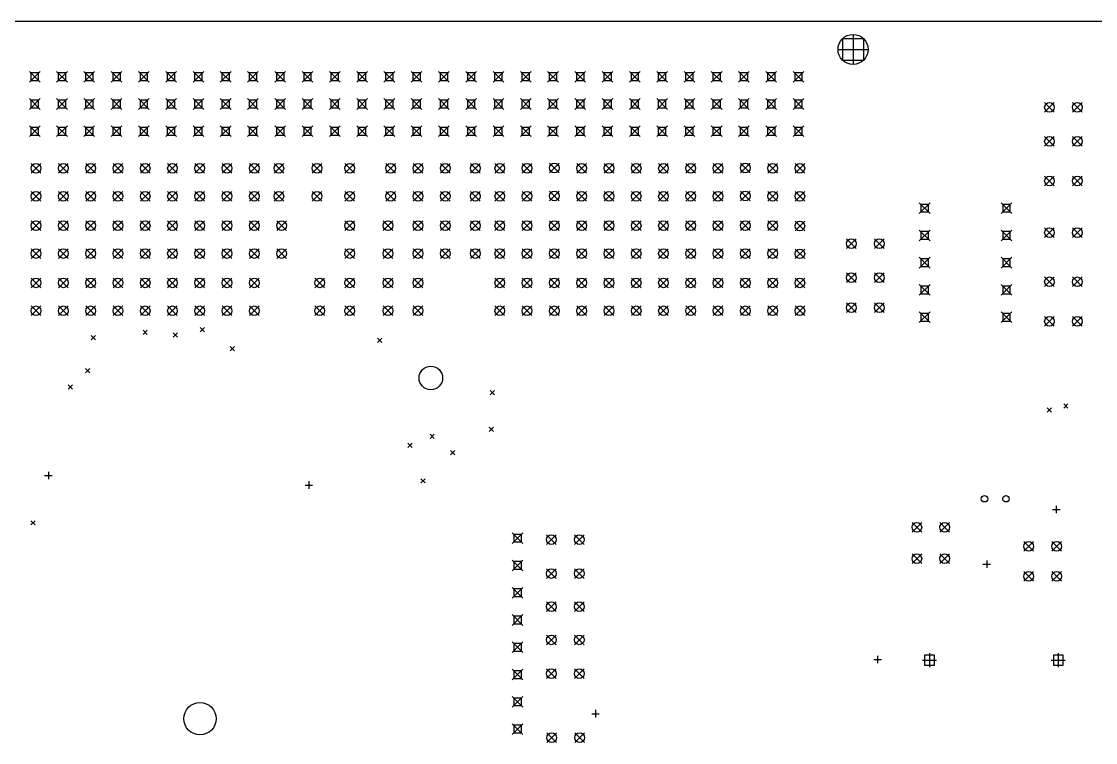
# Model space of a CAD drawing. Extents: x 10 to 419, y -285 to -23.
# Drawn here: x 113.8 to 213.8, y -90.2 to -23 of the extents above; entities that cross this region are included whole.
import ezdxf

# ---------------------------------------------------------------- set-up
doc = ezdxf.new("R2010")
doc.units = 0
doc.layers.add('BLACK', color=7, linetype='CONTINUOUS')

msp = doc.modelspace()

# ---------------------------------------------------------------- linework, layer by layer
at = {"layer": 'BLACK', "linetype": 'CONTINUOUS'}
for p, q in [((418.973, -23), (12.573, -23)), ((192.252, -24.6154), (190.272, -24.6154)), ((190.272, -24.6154), (190.272, -26.5953)), ((191.262, -24.2053), (191.262, -27.0053)), ((192.252, -26.5953), (192.252, -24.6154)), ((189.862, -25.6053), (192.662, -25.6053)), ((190.272, -26.5953), (192.252, -26.5953)), ((114.562, -27.6453), (115.562, -28.6453)), ((115.562, -27.6453), (114.562, -28.6453)), ((115.416, -27.7918), (114.708, -27.7918)), ((114.708, -27.7918), (114.708, -28.4989)), ((115.416, -28.4989), (115.416, -27.7918)), ((117.102, -27.6453), (118.102, -28.6453)), ((118.102, -27.6453), (117.102, -28.6453)), ((117.956, -27.7918), (117.248, -27.7918)), ((117.248, -27.7918), (117.248, -28.4989)), ((117.956, -28.4989), (117.956, -27.7918)), ((119.642, -27.6453), (120.642, -28.6453)), ((120.642, -27.6453), (119.642, -28.6453)), ((120.496, -27.7918), (119.788, -27.7918)), ((119.788, -27.7918), (119.788, -28.4989)), ((120.496, -28.4989), (120.496, -27.7918)), ((122.182, -27.6453), (123.182, -28.6453)), ((123.182, -27.6453), (122.182, -28.6453)), ((123.036, -27.7918), (122.328, -27.7918)), ((122.328, -27.7918), (122.328, -28.4989)), ((123.036, -28.4989), (123.036, -27.7918)), ((124.722, -27.6453), (125.722, -28.6453)), ((125.722, -27.6453), (124.722, -28.6453)), ((125.576, -27.7918), (124.868, -27.7918)), ((124.868, -27.7918), (124.868, -28.4989)), ((125.576, -28.4989), (125.576, -27.7918)), ((127.262, -27.6453), (128.262, -28.6453)), ((128.262, -27.6453), (127.262, -28.6453)), ((128.116, -27.7918), (127.408, -27.7918)), ((127.408, -27.7918), (127.408, -28.4989)), ((128.116, -28.4989), (128.116, -27.7918)), ((129.802, -27.6453), (130.802, -28.6453)), ((130.802, -27.6453), (129.802, -28.6453)), ((130.656, -27.7918), (129.948, -27.7918)), ((129.948, -27.7918), (129.948, -28.4989)), ((130.656, -28.4989), (130.656, -27.7918)), ((132.342, -27.6453), (133.342, -28.6453)), ((133.342, -27.6453), (132.342, -28.6453)), ((133.196, -27.7918), (132.488, -27.7918)), ((132.488, -27.7918), (132.488, -28.4989)), ((133.196, -28.4989), (133.196, -27.7918)), ((134.882, -27.6453), (135.882, -28.6453)), ((135.882, -27.6453), (134.882, -28.6453)), ((135.736, -27.7918), (135.028, -27.7918)), ((135.028, -27.7918), (135.028, -28.4989)), ((135.736, -28.4989), (135.736, -27.7918)), ((137.422, -27.6453), (138.422, -28.6453)), ((138.422, -27.6453), (137.422, -28.6453)), ((138.276, -27.7918), (137.568, -27.7918)), ((137.568, -27.7918), (137.568, -28.4989)), ((138.276, -28.4989), (138.276, -27.7918)), ((139.962, -27.6453), (140.962, -28.6453)), ((140.962, -27.6453), (139.962, -28.6453)), ((140.816, -27.7918), (140.108, -27.7918)), ((140.108, -27.7918), (140.108, -28.4989)), ((140.816, -28.4989), (140.816, -27.7918)), ((142.502, -27.6453), (143.502, -28.6453)), ((143.502, -27.6453), (142.502, -28.6453)), ((143.356, -27.7918), (142.648, -27.7918)), ((142.648, -27.7918), (142.648, -28.4989)), ((143.356, -28.4989), (143.356, -27.7918)), ((145.042, -27.6453), (146.042, -28.6453)), ((146.042, -27.6453), (145.042, -28.6453)), ((145.896, -27.7918), (145.188, -27.7918)), ((145.188, -27.7918), (145.188, -28.4989)), ((145.896, -28.4989), (145.896, -27.7918)), ((147.582, -27.6453), (148.582, -28.6453)), ((148.582, -27.6453), (147.582, -28.6453)), ((148.436, -27.7918), (147.728, -27.7918)), ((147.728, -27.7918), (147.728, -28.4989)), ((148.436, -28.4989), (148.436, -27.7918)), ((150.122, -27.6453), (151.122, -28.6453)), ((151.122, -27.6453), (150.122, -28.6453)), ((150.976, -27.7918), (150.268, -27.7918)), ((150.268, -27.7918), (150.268, -28.4989)), ((150.976, -28.4989), (150.976, -27.7918)), ((152.662, -27.6453), (153.662, -28.6453)), ((153.662, -27.6453), (152.662, -28.6453)), ((153.516, -27.7918), (152.808, -27.7918)), ((152.808, -27.7918), (152.808, -28.4989)), ((153.516, -28.4989), (153.516, -27.7918)), ((155.202, -27.6453), (156.202, -28.6453)), ((156.202, -27.6453), (155.202, -28.6453)), ((156.056, -27.7918), (155.348, -27.7918)), ((155.348, -27.7918), (155.348, -28.4989)), ((156.056, -28.4989), (156.056, -27.7918)), ((157.742, -27.6453), (158.742, -28.6453)), ((158.742, -27.6453), (157.742, -28.6453)), ((158.596, -27.7918), (157.888, -27.7918)), ((157.888, -27.7918), (157.888, -28.4989)), ((158.596, -28.4989), (158.596, -27.7918)), ((160.282, -27.6453), (161.282, -28.6453)), ((161.282, -27.6453), (160.282, -28.6453)), ((161.136, -27.7918), (160.428, -27.7918)), ((160.428, -27.7918), (160.428, -28.4989)), ((161.136, -28.4989), (161.136, -27.7918)), ((162.822, -27.6453), (163.822, -28.6453)), ((163.822, -27.6453), (162.822, -28.6453)), ((163.676, -27.7918), (162.968, -27.7918)), ((162.968, -27.7918), (162.968, -28.4989)), ((163.676, -28.4989), (163.676, -27.7918)), ((165.362, -27.6453), (166.362, -28.6453)), ((166.362, -27.6453), (165.362, -28.6453)), ((166.216, -27.7918), (165.508, -27.7918)), ((165.508, -27.7918), (165.508, -28.4989)), ((166.216, -28.4989), (166.216, -27.7918)), ((167.902, -27.6453), (168.902, -28.6453)), ((168.902, -27.6453), (167.902, -28.6453)), ((168.756, -27.7918), (168.048, -27.7918)), ((168.048, -27.7918), (168.048, -28.4989)), ((168.756, -28.4989), (168.756, -27.7918)), ((170.442, -27.6453), (171.442, -28.6453)), ((171.442, -27.6453), (170.442, -28.6453)), ((171.296, -27.7918), (170.588, -27.7918)), ((170.588, -27.7918), (170.588, -28.4989)), ((171.296, -28.4989), (171.296, -27.7918)), ((172.982, -27.6453), (173.982, -28.6453)), ((173.982, -27.6453), (172.982, -28.6453)), ((173.836, -27.7918), (173.128, -27.7918)), ((173.128, -27.7918), (173.128, -28.4989)), ((173.836, -28.4989), (173.836, -27.7918)), ((175.522, -27.6453), (176.522, -28.6453)), ((176.522, -27.6453), (175.522, -28.6453)), ((176.376, -27.7918), (175.668, -27.7918)), ((175.668, -27.7918), (175.668, -28.4989)), ((176.376, -28.4989), (176.376, -27.7918)), ((178.062, -27.6453), (179.062, -28.6453)), ((179.062, -27.6453), (178.062, -28.6453)), ((178.916, -27.7918), (178.208, -27.7918)), ((178.208, -27.7918), (178.208, -28.4989)), ((178.916, -28.4989), (178.916, -27.7918)), ((180.602, -27.6453), (181.602, -28.6453)), ((181.602, -27.6453), (180.602, -28.6453)), ((181.456, -27.7918), (180.748, -27.7918)), ((180.748, -27.7918), (180.748, -28.4989)), ((181.456, -28.4989), (181.456, -27.7918)), ((183.142, -27.6453), (184.142, -28.6453)), ((184.142, -27.6453), (183.142, -28.6453)), ((183.996, -27.7918), (183.288, -27.7918)), ((183.288, -27.7918), (183.288, -28.4989)), ((183.996, -28.4989), (183.996, -27.7918)), ((185.682, -27.6453), (186.682, -28.6453)), ((186.682, -27.6453), (185.682, -28.6453)), ((186.536, -27.7918), (185.828, -27.7918)), ((185.828, -27.7918), (185.828, -28.4989)), ((186.536, -28.4989), (186.536, -27.7918)), ((114.708, -28.4989), (115.416, -28.4989)), ((117.248, -28.4989), (117.956, -28.4989)), ((119.788, -28.4989), (120.496, -28.4989)), ((122.328, -28.4989), (123.036, -28.4989)), ((124.868, -28.4989), (125.576, -28.4989)), ((127.408, -28.4989), (128.116, -28.4989)), ((129.948, -28.4989), (130.656, -28.4989)), ((132.488, -28.4989), (133.196, -28.4989)), ((135.028, -28.4989), (135.736, -28.4989)), ((137.568, -28.4989), (138.276, -28.4989)), ((140.108, -28.4989), (140.816, -28.4989)), ((142.648, -28.4989), (143.356, -28.4989)), ((145.188, -28.4989), (145.896, -28.4989)), ((147.728, -28.4989), (148.436, -28.4989)), ((150.268, -28.4989), (150.976, -28.4989)), ((152.808, -28.4989), (153.516, -28.4989)), ((155.348, -28.4989), (156.056, -28.4989)), ((157.888, -28.4989), (158.596, -28.4989)), ((160.428, -28.4989), (161.136, -28.4989)), ((162.968, -28.4989), (163.676, -28.4989)), ((165.508, -28.4989), (166.216, -28.4989)), ((168.048, -28.4989), (168.756, -28.4989)), ((170.588, -28.4989), (171.296, -28.4989)), ((173.128, -28.4989), (173.836, -28.4989)), ((175.668, -28.4989), (176.376, -28.4989)), ((178.208, -28.4989), (178.916, -28.4989)), ((180.748, -28.4989), (181.456, -28.4989)), ((183.288, -28.4989), (183.996, -28.4989)), ((185.828, -28.4989), (186.536, -28.4989)), ((114.562, -30.1853), (115.562, -31.1853)), ((115.562, -30.1853), (114.562, -31.1853)), ((115.416, -30.3318), (114.708, -30.3318)), ((114.708, -30.3318), (114.708, -31.0389)), ((115.416, -31.0389), (115.416, -30.3318)), ((117.102, -30.1853), (118.102, -31.1853)), ((118.102, -30.1853), (117.102, -31.1853)), ((117.956, -30.3318), (117.248, -30.3318)), ((117.248, -30.3318), (117.248, -31.0389)), ((117.956, -31.0389), (117.956, -30.3318)), ((119.642, -30.1853), (120.642, -31.1853)), ((120.642, -30.1853), (119.642, -31.1853)), ((120.496, -30.3318), (119.788, -30.3318)), ((119.788, -30.3318), (119.788, -31.0389)), ((120.496, -31.0389), (120.496, -30.3318)), ((122.182, -30.1853), (123.182, -31.1853)), ((123.182, -30.1853), (122.182, -31.1853)), ((123.036, -30.3318), (122.328, -30.3318)), ((122.328, -30.3318), (122.328, -31.0389)), ((123.036, -31.0389), (123.036, -30.3318)), ((124.722, -30.1853), (125.722, -31.1853)), ((125.722, -30.1853), (124.722, -31.1853)), ((125.576, -30.3318), (124.868, -30.3318)), ((124.868, -30.3318), (124.868, -31.0389)), ((125.576, -31.0389), (125.576, -30.3318)), ((127.262, -30.1853), (128.262, -31.1853)), ((128.262, -30.1853), (127.262, -31.1853)), ((128.116, -30.3318), (127.408, -30.3318)), ((127.408, -30.3318), (127.408, -31.0389)), ((128.116, -31.0389), (128.116, -30.3318)), ((129.802, -30.1853), (130.802, -31.1853)), ((130.802, -30.1853), (129.802, -31.1853)), ((130.656, -30.3318), (129.948, -30.3318)), ((129.948, -30.3318), (129.948, -31.0389)), ((130.656, -31.0389), (130.656, -30.3318)), ((132.342, -30.1853), (133.342, -31.1853)), ((133.342, -30.1853), (132.342, -31.1853)), ((133.196, -30.3318), (132.488, -30.3318)), ((132.488, -30.3318), (132.488, -31.0389)), ((133.196, -31.0389), (133.196, -30.3318)), ((134.882, -30.1853), (135.882, -31.1853)), ((135.882, -30.1853), (134.882, -31.1853)), ((135.736, -30.3318), (135.028, -30.3318)), ((135.028, -30.3318), (135.028, -31.0389)), ((135.736, -31.0389), (135.736, -30.3318)), ((137.422, -30.1853), (138.422, -31.1853)), ((138.422, -30.1853), (137.422, -31.1853)), ((138.276, -30.3318), (137.568, -30.3318)), ((137.568, -30.3318), (137.568, -31.0389)), ((138.276, -31.0389), (138.276, -30.3318)), ((139.962, -30.1853), (140.962, -31.1853)), ((140.962, -30.1853), (139.962, -31.1853)), ((140.816, -30.3318), (140.108, -30.3318)), ((140.108, -30.3318), (140.108, -31.0389)), ((140.816, -31.0389), (140.816, -30.3318)), ((142.502, -30.1853), (143.502, -31.1853)), ((143.502, -30.1853), (142.502, -31.1853)), ((143.356, -30.3318), (142.648, -30.3318)), ((142.648, -30.3318), (142.648, -31.0389)), ((143.356, -31.0389), (143.356, -30.3318)), ((145.042, -30.1853), (146.042, -31.1853)), ((146.042, -30.1853), (145.042, -31.1853)), ((145.896, -30.3318), (145.188, -30.3318)), ((145.188, -30.3318), (145.188, -31.0389)), ((145.896, -31.0389), (145.896, -30.3318)), ((147.582, -30.1853), (148.582, -31.1853)), ((148.582, -30.1853), (147.582, -31.1853)), ((148.436, -30.3318), (147.728, -30.3318)), ((147.728, -30.3318), (147.728, -31.0389)), ((148.436, -31.0389), (148.436, -30.3318)), ((150.122, -30.1853), (151.122, -31.1853)), ((151.122, -30.1853), (150.122, -31.1853)), ((150.976, -30.3318), (150.268, -30.3318)), ((150.268, -30.3318), (150.268, -31.0389)), ((150.976, -31.0389), (150.976, -30.3318)), ((152.662, -30.1853), (153.662, -31.1853)), ((153.662, -30.1853), (152.662, -31.1853)), ((153.516, -30.3318), (152.808, -30.3318)), ((152.808, -30.3318), (152.808, -31.0389)), ((153.516, -31.0389), (153.516, -30.3318)), ((155.202, -30.1853), (156.202, -31.1853)), ((156.202, -30.1853), (155.202, -31.1853)), ((156.056, -30.3318), (155.348, -30.3318)), ((155.348, -30.3318), (155.348, -31.0389)), ((156.056, -31.0389), (156.056, -30.3318)), ((157.742, -30.1853), (158.742, -31.1853)), ((158.742, -30.1853), (157.742, -31.1853)), ((158.596, -30.3318), (157.888, -30.3318)), ((157.888, -30.3318), (157.888, -31.0389)), ((158.596, -31.0389), (158.596, -30.3318)), ((160.282, -30.1853), (161.282, -31.1853)), ((161.282, -30.1853), (160.282, -31.1853)), ((161.136, -30.3318), (160.428, -30.3318)), ((160.428, -30.3318), (160.428, -31.0389)), ((161.136, -31.0389), (161.136, -30.3318)), ((162.822, -30.1853), (163.822, -31.1853)), ((163.822, -30.1853), (162.822, -31.1853)), ((163.676, -30.3318), (162.968, -30.3318)), ((162.968, -30.3318), (162.968, -31.0389)), ((163.676, -31.0389), (163.676, -30.3318)), ((165.362, -30.1853), (166.362, -31.1853)), ((166.362, -30.1853), (165.362, -31.1853)), ((166.216, -30.3318), (165.508, -30.3318)), ((165.508, -30.3318), (165.508, -31.0389)), ((166.216, -31.0389), (166.216, -30.3318)), ((167.902, -30.1853), (168.902, -31.1853)), ((168.902, -30.1853), (167.902, -31.1853)), ((168.756, -30.3318), (168.048, -30.3318)), ((168.048, -30.3318), (168.048, -31.0389)), ((168.756, -31.0389), (168.756, -30.3318)), ((170.442, -30.1853), (171.442, -31.1853)), ((171.442, -30.1853), (170.442, -31.1853)), ((171.296, -30.3318), (170.588, -30.3318)), ((170.588, -30.3318), (170.588, -31.0389)), ((171.296, -31.0389), (171.296, -30.3318)), ((172.982, -30.1853), (173.982, -31.1853)), ((173.982, -30.1853), (172.982, -31.1853)), ((173.836, -30.3318), (173.128, -30.3318)), ((173.128, -30.3318), (173.128, -31.0389)), ((173.836, -31.0389), (173.836, -30.3318)), ((175.522, -30.1853), (176.522, -31.1853)), ((176.522, -30.1853), (175.522, -31.1853)), ((176.376, -30.3318), (175.668, -30.3318)), ((175.668, -30.3318), (175.668, -31.0389)), ((176.376, -31.0389), (176.376, -30.3318)), ((178.062, -30.1853), (179.062, -31.1853)), ((179.062, -30.1853), (178.062, -31.1853)), ((178.916, -30.3318), (178.208, -30.3318)), ((178.208, -30.3318), (178.208, -31.0389)), ((178.916, -31.0389), (178.916, -30.3318)), ((180.602, -30.1853), (181.602, -31.1853)), ((181.602, -30.1853), (180.602, -31.1853)), ((181.456, -30.3318), (180.748, -30.3318)), ((180.748, -30.3318), (180.748, -31.0389)), ((181.456, -31.0389), (181.456, -30.3318)), ((183.142, -30.1853), (184.142, -31.1853)), ((184.142, -30.1853), (183.142, -31.1853)), ((183.996, -30.3318), (183.288, -30.3318)), ((183.288, -30.3318), (183.288, -31.0389)), ((183.996, -31.0389), (183.996, -30.3318)), ((185.682, -30.1853), (186.682, -31.1853)), ((186.682, -30.1853), (185.682, -31.1853)), ((186.536, -30.3318), (185.828, -30.3318)), ((185.828, -30.3318), (185.828, -31.0389)), ((186.536, -31.0389), (186.536, -30.3318)), ((209.1, -30.5401), (210, -31.4401)), ((210, -30.5401), (209.1, -31.4401)), ((211.7, -30.5401), (212.6, -31.4401)), ((212.6, -30.5401), (211.7, -31.4401)), ((114.708, -31.0389), (115.416, -31.0389)), ((117.248, -31.0389), (117.956, -31.0389)), ((119.788, -31.0389), (120.496, -31.0389)), ((122.328, -31.0389), (123.036, -31.0389)), ((124.868, -31.0389), (125.576, -31.0389)), ((127.408, -31.0389), (128.116, -31.0389)), ((129.948, -31.0389), (130.656, -31.0389)), ((132.488, -31.0389), (133.196, -31.0389)), ((135.028, -31.0389), (135.736, -31.0389)), ((137.568, -31.0389), (138.276, -31.0389)), ((140.108, -31.0389), (140.816, -31.0389)), ((142.648, -31.0389), (143.356, -31.0389)), ((145.188, -31.0389), (145.896, -31.0389)), ((147.728, -31.0389), (148.436, -31.0389)), ((150.268, -31.0389), (150.976, -31.0389)), ((152.808, -31.0389), (153.516, -31.0389)), ((155.348, -31.0389), (156.056, -31.0389)), ((157.888, -31.0389), (158.596, -31.0389)), ((160.428, -31.0389), (161.136, -31.0389)), ((162.968, -31.0389), (163.676, -31.0389)), ((165.508, -31.0389), (166.216, -31.0389)), ((168.048, -31.0389), (168.756, -31.0389)), ((170.588, -31.0389), (171.296, -31.0389)), ((173.128, -31.0389), (173.836, -31.0389)), ((175.668, -31.0389), (176.376, -31.0389)), ((178.208, -31.0389), (178.916, -31.0389)), ((180.748, -31.0389), (181.456, -31.0389)), ((183.288, -31.0389), (183.996, -31.0389)), ((185.828, -31.0389), (186.536, -31.0389)), ((114.562, -32.7253), (115.562, -33.7253)), ((115.562, -32.7253), (114.562, -33.7253)), ((115.416, -32.8718), (114.708, -32.8718)), ((114.708, -32.8718), (114.708, -33.5789)), ((115.416, -33.5789), (115.416, -32.8718)), ((117.102, -32.7253), (118.102, -33.7253)), ((118.102, -32.7253), (117.102, -33.7253)), ((117.956, -32.8718), (117.248, -32.8718)), ((117.248, -32.8718), (117.248, -33.5789)), ((117.956, -33.5789), (117.956, -32.8718)), ((119.642, -32.7253), (120.642, -33.7253)), ((120.642, -32.7253), (119.642, -33.7253)), ((120.496, -32.8718), (119.788, -32.8718)), ((119.788, -32.8718), (119.788, -33.5789)), ((120.496, -33.5789), (120.496, -32.8718)), ((122.182, -32.7253), (123.182, -33.7253)), ((123.182, -32.7253), (122.182, -33.7253)), ((123.036, -32.8718), (122.328, -32.8718)), ((122.328, -32.8718), (122.328, -33.5789)), ((123.036, -33.5789), (123.036, -32.8718)), ((124.722, -32.7253), (125.722, -33.7253)), ((125.722, -32.7253), (124.722, -33.7253)), ((125.576, -32.8718), (124.868, -32.8718)), ((124.868, -32.8718), (124.868, -33.5789)), ((125.576, -33.5789), (125.576, -32.8718)), ((127.262, -32.7253), (128.262, -33.7253)), ((128.262, -32.7253), (127.262, -33.7253)), ((128.116, -32.8718), (127.408, -32.8718)), ((127.408, -32.8718), (127.408, -33.5789)), ((128.116, -33.5789), (128.116, -32.8718)), ((129.802, -32.7253), (130.802, -33.7253)), ((130.802, -32.7253), (129.802, -33.7253)), ((130.656, -32.8718), (129.948, -32.8718)), ((129.948, -32.8718), (129.948, -33.5789)), ((130.656, -33.5789), (130.656, -32.8718)), ((132.342, -32.7253), (133.342, -33.7253)), ((133.342, -32.7253), (132.342, -33.7253)), ((133.196, -32.8718), (132.488, -32.8718)), ((132.488, -32.8718), (132.488, -33.5789)), ((133.196, -33.5789), (133.196, -32.8718)), ((134.882, -32.7253), (135.882, -33.7253)), ((135.882, -32.7253), (134.882, -33.7253)), ((135.736, -32.8718), (135.028, -32.8718)), ((135.028, -32.8718), (135.028, -33.5789)), ((135.736, -33.5789), (135.736, -32.8718)), ((137.422, -32.7253), (138.422, -33.7253)), ((138.422, -32.7253), (137.422, -33.7253)), ((138.276, -32.8718), (137.568, -32.8718)), ((137.568, -32.8718), (137.568, -33.5789)), ((138.276, -33.5789), (138.276, -32.8718)), ((139.962, -32.7253), (140.962, -33.7253)), ((140.962, -32.7253), (139.962, -33.7253)), ((140.816, -32.8718), (140.108, -32.8718)), ((140.108, -32.8718), (140.108, -33.5789)), ((140.816, -33.5789), (140.816, -32.8718)), ((142.502, -32.7253), (143.502, -33.7253)), ((143.502, -32.7253), (142.502, -33.7253)), ((143.356, -32.8718), (142.648, -32.8718)), ((142.648, -32.8718), (142.648, -33.5789)), ((143.356, -33.5789), (143.356, -32.8718)), ((145.042, -32.7253), (146.042, -33.7253)), ((146.042, -32.7253), (145.042, -33.7253)), ((145.896, -32.8718), (145.188, -32.8718)), ((145.188, -32.8718), (145.188, -33.5789)), ((145.896, -33.5789), (145.896, -32.8718)), ((147.582, -32.7253), (148.582, -33.7253)), ((148.582, -32.7253), (147.582, -33.7253)), ((148.436, -32.8718), (147.728, -32.8718)), ((147.728, -32.8718), (147.728, -33.5789)), ((148.436, -33.5789), (148.436, -32.8718)), ((150.122, -32.7253), (151.122, -33.7253)), ((151.122, -32.7253), (150.122, -33.7253)), ((150.976, -32.8718), (150.268, -32.8718)), ((150.268, -32.8718), (150.268, -33.5789)), ((150.976, -33.5789), (150.976, -32.8718)), ((152.662, -32.7253), (153.662, -33.7253)), ((153.662, -32.7253), (152.662, -33.7253)), ((153.516, -32.8718), (152.808, -32.8718)), ((152.808, -32.8718), (152.808, -33.5789)), ((153.516, -33.5789), (153.516, -32.8718)), ((155.202, -32.7253), (156.202, -33.7253)), ((156.202, -32.7253), (155.202, -33.7253)), ((156.056, -32.8718), (155.348, -32.8718)), ((155.348, -32.8718), (155.348, -33.5789)), ((156.056, -33.5789), (156.056, -32.8718)), ((157.742, -32.7253), (158.742, -33.7253)), ((158.742, -32.7253), (157.742, -33.7253)), ((158.596, -32.8718), (157.888, -32.8718)), ((157.888, -32.8718), (157.888, -33.5789)), ((158.596, -33.5789), (158.596, -32.8718)), ((160.282, -32.7253), (161.282, -33.7253)), ((161.282, -32.7253), (160.282, -33.7253)), ((161.136, -32.8718), (160.428, -32.8718)), ((160.428, -32.8718), (160.428, -33.5789)), ((161.136, -33.5789), (161.136, -32.8718)), ((162.822, -32.7253), (163.822, -33.7253)), ((163.822, -32.7253), (162.822, -33.7253)), ((163.676, -32.8718), (162.968, -32.8718)), ((162.968, -32.8718), (162.968, -33.5789)), ((163.676, -33.5789), (163.676, -32.8718)), ((165.362, -32.7253), (166.362, -33.7253)), ((166.362, -32.7253), (165.362, -33.7253)), ((166.216, -32.8718), (165.508, -32.8718)), ((165.508, -32.8718), (165.508, -33.5789)), ((166.216, -33.5789), (166.216, -32.8718)), ((167.902, -32.7253), (168.902, -33.7253)), ((168.902, -32.7253), (167.902, -33.7253)), ((168.756, -32.8718), (168.048, -32.8718)), ((168.048, -32.8718), (168.048, -33.5789)), ((168.756, -33.5789), (168.756, -32.8718)), ((170.442, -32.7253), (171.442, -33.7253)), ((171.442, -32.7253), (170.442, -33.7253)), ((171.296, -32.8718), (170.588, -32.8718)), ((170.588, -32.8718), (170.588, -33.5789)), ((171.296, -33.5789), (171.296, -32.8718)), ((172.982, -32.7253), (173.982, -33.7253)), ((173.982, -32.7253), (172.982, -33.7253)), ((173.836, -32.8718), (173.128, -32.8718)), ((173.128, -32.8718), (173.128, -33.5789)), ((173.836, -33.5789), (173.836, -32.8718)), ((175.522, -32.7253), (176.522, -33.7253)), ((176.522, -32.7253), (175.522, -33.7253)), ((176.376, -32.8718), (175.668, -32.8718)), ((175.668, -32.8718), (175.668, -33.5789)), ((176.376, -33.5789), (176.376, -32.8718)), ((178.062, -32.7253), (179.062, -33.7253)), ((179.062, -32.7253), (178.062, -33.7253)), ((178.916, -32.8718), (178.208, -32.8718)), ((178.208, -32.8718), (178.208, -33.5789)), ((178.916, -33.5789), (178.916, -32.8718)), ((180.602, -32.7253), (181.602, -33.7253)), ((181.602, -32.7253), (180.602, -33.7253)), ((181.456, -32.8718), (180.748, -32.8718)), ((180.748, -32.8718), (180.748, -33.5789)), ((181.456, -33.5789), (181.456, -32.8718)), ((183.142, -32.7253), (184.142, -33.7253)), ((184.142, -32.7253), (183.142, -33.7253)), ((183.996, -32.8718), (183.288, -32.8718)), ((183.288, -32.8718), (183.288, -33.5789)), ((183.996, -33.5789), (183.996, -32.8718)), ((185.682, -32.7253), (186.682, -33.7253)), ((186.682, -32.7253), (185.682, -33.7253)), ((186.536, -32.8718), (185.828, -32.8718)), ((185.828, -32.8718), (185.828, -33.5789)), ((186.536, -33.5789), (186.536, -32.8718)), ((114.708, -33.5789), (115.416, -33.5789)), ((117.248, -33.5789), (117.956, -33.5789)), ((119.788, -33.5789), (120.496, -33.5789)), ((122.328, -33.5789), (123.036, -33.5789)), ((124.868, -33.5789), (125.576, -33.5789)), ((127.408, -33.5789), (128.116, -33.5789)), ((129.948, -33.5789), (130.656, -33.5789)), ((132.488, -33.5789), (133.196, -33.5789)), ((135.028, -33.5789), (135.736, -33.5789)), ((137.568, -33.5789), (138.276, -33.5789)), ((140.108, -33.5789), (140.816, -33.5789)), ((142.648, -33.5789), (143.356, -33.5789)), ((145.188, -33.5789), (145.896, -33.5789)), ((147.728, -33.5789), (148.436, -33.5789)), ((150.268, -33.5789), (150.976, -33.5789)), ((152.808, -33.5789), (153.516, -33.5789)), ((155.348, -33.5789), (156.056, -33.5789)), ((157.888, -33.5789), (158.596, -33.5789)), ((160.428, -33.5789), (161.136, -33.5789)), ((162.968, -33.5789), (163.676, -33.5789)), ((165.508, -33.5789), (166.216, -33.5789)), ((168.048, -33.5789), (168.756, -33.5789)), ((170.588, -33.5789), (171.296, -33.5789)), ((173.128, -33.5789), (173.836, -33.5789)), ((175.668, -33.5789), (176.376, -33.5789)), ((178.208, -33.5789), (178.916, -33.5789)), ((180.748, -33.5789), (181.456, -33.5789)), ((183.288, -33.5789), (183.996, -33.5789)), ((185.828, -33.5789), (186.536, -33.5789)), ((209.1, -33.7151), (210, -34.6151)), ((210, -33.7151), (209.1, -34.6151)), ((211.7, -33.7151), (212.6, -34.6151)), ((212.6, -33.7151), (211.7, -34.6151)), ((114.739, -36.2251), (115.639, -37.1251)), ((115.639, -36.2251), (114.739, -37.1251)), ((117.279, -36.2251), (118.179, -37.1251)), ((118.179, -36.2251), (117.279, -37.1251)), ((119.819, -36.2251), (120.719, -37.1251)), ((120.719, -36.2251), (119.819, -37.1251)), ((122.359, -36.2251), (123.259, -37.1251)), ((123.259, -36.2251), (122.359, -37.1251)), ((124.899, -36.2251), (125.799, -37.1251)), ((125.799, -36.2251), (124.899, -37.1251)), ((127.439, -36.2251), (128.339, -37.1251)), ((128.339, -36.2251), (127.439, -37.1251)), ((129.979, -36.2251), (130.879, -37.1251)), ((130.879, -36.2251), (129.979, -37.1251)), ((132.519, -36.2251), (133.419, -37.1251)), ((133.419, -36.2251), (132.519, -37.1251)), ((135.059, -36.2251), (135.959, -37.1251)), ((135.959, -36.2251), (135.059, -37.1251)), ((137.345, -36.2251), (138.245, -37.1251)), ((138.245, -36.2251), (137.345, -37.1251)), ((140.901, -36.2251), (141.801, -37.1251)), ((141.801, -36.2251), (140.901, -37.1251)), ((143.949, -36.2251), (144.849, -37.1251)), ((144.849, -36.2251), (143.949, -37.1251)), ((147.759, -36.2251), (148.659, -37.1251)), ((148.659, -36.2251), (147.759, -37.1251)), ((150.299, -36.2251), (151.199, -37.1251)), ((151.199, -36.2251), (150.299, -37.1251)), ((152.839, -36.2251), (153.739, -37.1251)), ((153.739, -36.2251), (152.839, -37.1251)), ((155.633, -36.2251), (156.533, -37.1251)), ((156.533, -36.2251), (155.633, -37.1251)), ((157.919, -36.2251), (158.819, -37.1251)), ((158.819, -36.2251), (157.919, -37.1251)), ((160.459, -36.2251), (161.359, -37.1251)), ((161.359, -36.2251), (160.459, -37.1251)), ((162.999, -36.1951), (163.899, -37.0951)), ((163.899, -36.1951), (162.999, -37.0951)), ((165.539, -36.2251), (166.439, -37.1251)), ((166.439, -36.2251), (165.539, -37.1251)), ((168.079, -36.2251), (168.979, -37.1251)), ((168.979, -36.2251), (168.079, -37.1251)), ((170.619, -36.2251), (171.519, -37.1251)), ((171.519, -36.2251), (170.619, -37.1251)), ((173.159, -36.2251), (174.059, -37.1251)), ((174.059, -36.2251), (173.159, -37.1251)), ((175.699, -36.2251), (176.599, -37.1251)), ((176.599, -36.2251), (175.699, -37.1251)), ((178.239, -36.2251), (179.139, -37.1251)), ((179.139, -36.2251), (178.239, -37.1251)), ((180.779, -36.1951), (181.679, -37.0951)), ((181.679, -36.1951), (180.779, -37.0951)), ((183.319, -36.2251), (184.219, -37.1251)), ((184.219, -36.2251), (183.319, -37.1251)), ((185.859, -36.2251), (186.759, -37.1251)), ((186.759, -36.2251), (185.859, -37.1251)), ((209.1, -37.3981), (210, -38.2981)), ((210, -37.3981), (209.1, -38.2981)), ((211.7, -37.3981), (212.6, -38.2981)), ((212.6, -37.3981), (211.7, -38.2981)), ((114.739, -38.8251), (115.639, -39.7251)), ((115.639, -38.8251), (114.739, -39.7251)), ((117.279, -38.8251), (118.179, -39.7251)), ((118.179, -38.8251), (117.279, -39.7251)), ((119.819, -38.8251), (120.719, -39.7251)), ((120.719, -38.8251), (119.819, -39.7251)), ((122.359, -38.8251), (123.259, -39.7251)), ((123.259, -38.8251), (122.359, -39.7251)), ((124.899, -38.8251), (125.799, -39.7251)), ((125.799, -38.8251), (124.899, -39.7251)), ((127.439, -38.8251), (128.339, -39.7251)), ((128.339, -38.8251), (127.439, -39.7251)), ((129.979, -38.8251), (130.879, -39.7251)), ((130.879, -38.8251), (129.979, -39.7251)), ((132.519, -38.8251), (133.419, -39.7251)), ((133.419, -38.8251), (132.519, -39.7251)), ((135.059, -38.8251), (135.959, -39.7251)), ((135.959, -38.8251), (135.059, -39.7251)), ((137.345, -38.8251), (138.245, -39.7251)), ((138.245, -38.8251), (137.345, -39.7251)), ((140.901, -38.8251), (141.801, -39.7251)), ((141.801, -38.8251), (140.901, -39.7251)), ((143.949, -38.8251), (144.849, -39.7251)), ((144.849, -38.8251), (143.949, -39.7251)), ((147.759, -38.8251), (148.659, -39.7251)), ((148.659, -38.8251), (147.759, -39.7251)), ((150.299, -38.8251), (151.199, -39.7251)), ((151.199, -38.8251), (150.299, -39.7251)), ((152.839, -38.8251), (153.739, -39.7251)), ((153.739, -38.8251), (152.839, -39.7251)), ((155.633, -38.8251), (156.533, -39.7251)), ((156.533, -38.8251), (155.633, -39.7251)), ((157.919, -38.8251), (158.819, -39.7251)), ((158.819, -38.8251), (157.919, -39.7251)), ((160.459, -38.8251), (161.359, -39.7251)), ((161.359, -38.8251), (160.459, -39.7251)), ((162.999, -38.7951), (163.899, -39.6951)), ((163.899, -38.7951), (162.999, -39.6951)), ((165.539, -38.8251), (166.439, -39.7251)), ((166.439, -38.8251), (165.539, -39.7251)), ((168.079, -38.8251), (168.979, -39.7251)), ((168.979, -38.8251), (168.079, -39.7251)), ((170.619, -38.8251), (171.519, -39.7251)), ((171.519, -38.8251), (170.619, -39.7251)), ((173.159, -38.8251), (174.059, -39.7251)), ((174.059, -38.8251), (173.159, -39.7251)), ((175.699, -38.8251), (176.599, -39.7251)), ((176.599, -38.8251), (175.699, -39.7251)), ((178.239, -38.8251), (179.139, -39.7251)), ((179.139, -38.8251), (178.239, -39.7251)), ((180.779, -38.7951), (181.679, -39.6951)), ((181.679, -38.7951), (180.779, -39.6951)), ((183.319, -38.8251), (184.219, -39.7251)), ((184.219, -38.8251), (183.319, -39.7251)), ((185.859, -38.8251), (186.759, -39.7251)), ((186.759, -38.8251), (185.859, -39.7251)), ((197.43, -39.8831), (198.43, -40.8831)), ((198.43, -39.8831), (197.43, -40.8831)), ((205.05, -39.8831), (206.05, -40.8831)), ((206.05, -39.8831), (205.05, -40.8831)), ((198.284, -40.0296), (197.577, -40.0296)), ((197.577, -40.0296), (197.577, -40.7367)), ((197.577, -40.7367), (198.284, -40.7367)), ((198.284, -40.7367), (198.284, -40.0296)), ((205.904, -40.0296), (205.197, -40.0296)), ((205.197, -40.0296), (205.197, -40.7367)), ((205.197, -40.7367), (205.904, -40.7367)), ((205.904, -40.7367), (205.904, -40.0296)), ((114.739, -41.5591), (115.639, -42.4591)), ((115.639, -41.5591), (114.739, -42.4591)), ((117.279, -41.5591), (118.179, -42.4591)), ((118.179, -41.5591), (117.279, -42.4591)), ((119.819, -41.5591), (120.719, -42.4591)), ((120.719, -41.5591), (119.819, -42.4591)), ((122.359, -41.5591), (123.259, -42.4591)), ((123.259, -41.5591), (122.359, -42.4591)), ((124.899, -41.5591), (125.799, -42.4591)), ((125.799, -41.5591), (124.899, -42.4591)), ((127.439, -41.5591), (128.339, -42.4591)), ((128.339, -41.5591), (127.439, -42.4591)), ((129.979, -41.5591), (130.879, -42.4591)), ((130.879, -41.5591), (129.979, -42.4591)), ((132.519, -41.5591), (133.419, -42.4591)), ((133.419, -41.5591), (132.519, -42.4591)), ((135.059, -41.5591), (135.959, -42.4591)), ((135.959, -41.5591), (135.059, -42.4591)), ((137.599, -41.5591), (138.499, -42.4591)), ((138.499, -41.5591), (137.599, -42.4591)), ((143.949, -41.5591), (144.849, -42.4591)), ((144.849, -41.5591), (143.949, -42.4591)), ((147.505, -41.5591), (148.405, -42.4591)), ((148.405, -41.5591), (147.505, -42.4591)), ((150.299, -41.5591), (151.199, -42.4591)), ((151.199, -41.5591), (150.299, -42.4591)), ((152.839, -41.5591), (153.739, -42.4591)), ((153.739, -41.5591), (152.839, -42.4591)), ((155.633, -41.5591), (156.533, -42.4591)), ((156.533, -41.5591), (155.633, -42.4591)), ((157.919, -41.5591), (158.819, -42.4591)), ((158.819, -41.5591), (157.919, -42.4591)), ((160.459, -41.5591), (161.359, -42.4591)), ((161.359, -41.5591), (160.459, -42.4591)), ((162.999, -41.5591), (163.899, -42.4591)), ((163.899, -41.5591), (162.999, -42.4591)), ((165.539, -41.5591), (166.439, -42.4591)), ((166.439, -41.5591), (165.539, -42.4591)), ((168.079, -41.5591), (168.979, -42.4591)), ((168.979, -41.5591), (168.079, -42.4591)), ((170.619, -41.5591), (171.519, -42.4591)), ((171.519, -41.5591), (170.619, -42.4591)), ((173.159, -41.5591), (174.059, -42.4591)), ((174.059, -41.5591), (173.159, -42.4591)), ((175.699, -41.5591), (176.599, -42.4591)), ((176.599, -41.5591), (175.699, -42.4591)), ((178.239, -41.5591), (179.139, -42.4591)), ((179.139, -41.5591), (178.239, -42.4591)), ((180.779, -41.5591), (181.679, -42.4591)), ((181.679, -41.5591), (180.779, -42.4591)), ((183.319, -41.5591), (184.219, -42.4591)), ((184.219, -41.5591), (183.319, -42.4591)), ((185.859, -41.5891), (186.759, -42.4891)), ((186.759, -41.5891), (185.859, -42.4891)), ((197.43, -42.4231), (198.43, -43.4231)), ((198.43, -42.4231), (197.43, -43.4231)), ((198.284, -42.5696), (197.577, -42.5696)), ((197.577, -42.5696), (197.577, -43.2767)), ((198.284, -43.2767), (198.284, -42.5696)), ((205.05, -42.4231), (206.05, -43.4231)), ((206.05, -42.4231), (205.05, -43.4231)), ((205.904, -42.5696), (205.197, -42.5696)), ((205.197, -42.5696), (205.197, -43.2767)), ((205.904, -43.2767), (205.904, -42.5696)), ((209.1, -42.2241), (210, -43.1241)), ((210, -42.2241), (209.1, -43.1241)), ((211.7, -42.2241), (212.6, -43.1241)), ((212.6, -42.2241), (211.7, -43.1241)), ((190.655, -43.2401), (191.555, -44.1401)), ((191.555, -43.2401), (190.655, -44.1401)), ((193.255, -43.2401), (194.155, -44.1401)), ((194.155, -43.2401), (193.255, -44.1401)), ((197.577, -43.2767), (198.284, -43.2767)), ((205.197, -43.2767), (205.904, -43.2767)), ((114.739, -44.1591), (115.639, -45.0591)), ((115.639, -44.1591), (114.739, -45.0591)), ((117.279, -44.1591), (118.179, -45.0591)), ((118.179, -44.1591), (117.279, -45.0591)), ((119.819, -44.1591), (120.719, -45.0591)), ((120.719, -44.1591), (119.819, -45.0591)), ((122.359, -44.1591), (123.259, -45.0591)), ((123.259, -44.1591), (122.359, -45.0591)), ((124.899, -44.1591), (125.799, -45.0591)), ((125.799, -44.1591), (124.899, -45.0591)), ((127.439, -44.1591), (128.339, -45.0591)), ((128.339, -44.1591), (127.439, -45.0591)), ((129.979, -44.1591), (130.879, -45.0591)), ((130.879, -44.1591), (129.979, -45.0591)), ((132.519, -44.1591), (133.419, -45.0591)), ((133.419, -44.1591), (132.519, -45.0591)), ((135.059, -44.1591), (135.959, -45.0591)), ((135.959, -44.1591), (135.059, -45.0591)), ((137.599, -44.1591), (138.499, -45.0591)), ((138.499, -44.1591), (137.599, -45.0591)), ((143.949, -44.1591), (144.849, -45.0591)), ((144.849, -44.1591), (143.949, -45.0591)), ((147.505, -44.1591), (148.405, -45.0591)), ((148.405, -44.1591), (147.505, -45.0591)), ((150.299, -44.1591), (151.199, -45.0591)), ((151.199, -44.1591), (150.299, -45.0591)), ((152.839, -44.1591), (153.739, -45.0591)), ((153.739, -44.1591), (152.839, -45.0591)), ((155.633, -44.1591), (156.533, -45.0591)), ((156.533, -44.1591), (155.633, -45.0591)), ((157.919, -44.1591), (158.819, -45.0591)), ((158.819, -44.1591), (157.919, -45.0591)), ((160.459, -44.1591), (161.359, -45.0591)), ((161.359, -44.1591), (160.459, -45.0591)), ((162.999, -44.1591), (163.899, -45.0591)), ((163.899, -44.1591), (162.999, -45.0591)), ((165.539, -44.1591), (166.439, -45.0591)), ((166.439, -44.1591), (165.539, -45.0591)), ((168.079, -44.1591), (168.979, -45.0591)), ((168.979, -44.1591), (168.079, -45.0591)), ((170.619, -44.1591), (171.519, -45.0591)), ((171.519, -44.1591), (170.619, -45.0591)), ((173.159, -44.1591), (174.059, -45.0591)), ((174.059, -44.1591), (173.159, -45.0591)), ((175.699, -44.1591), (176.599, -45.0591)), ((176.599, -44.1591), (175.699, -45.0591)), ((178.239, -44.1591), (179.139, -45.0591)), ((179.139, -44.1591), (178.239, -45.0591)), ((180.779, -44.1591), (181.679, -45.0591)), ((181.679, -44.1591), (180.779, -45.0591)), ((183.319, -44.1591), (184.219, -45.0591)), ((184.219, -44.1591), (183.319, -45.0591)), ((185.859, -44.1891), (186.759, -45.0891)), ((186.759, -44.1891), (185.859, -45.0891)), ((197.43, -44.9631), (198.43, -45.9631)), ((198.43, -44.9631), (197.43, -45.9631)), ((205.05, -44.9631), (206.05, -45.9631)), ((206.05, -44.9631), (205.05, -45.9631)), ((198.284, -45.1096), (197.577, -45.1096)), ((197.577, -45.1096), (197.577, -45.8167)), ((197.577, -45.8167), (198.284, -45.8167)), ((198.284, -45.8167), (198.284, -45.1096)), ((205.904, -45.1096), (205.197, -45.1096)), ((205.197, -45.1096), (205.197, -45.8167)), ((205.197, -45.8167), (205.904, -45.8167)), ((205.904, -45.8167), (205.904, -45.1096)), ((114.739, -46.8931), (115.639, -47.7931)), ((115.639, -46.8931), (114.739, -47.7931)), ((117.279, -46.8931), (118.179, -47.7931)), ((118.179, -46.8931), (117.279, -47.7931)), ((119.819, -46.8931), (120.719, -47.7931)), ((120.719, -46.8931), (119.819, -47.7931)), ((122.359, -46.8931), (123.259, -47.7931)), ((123.259, -46.8931), (122.359, -47.7931)), ((124.899, -46.8931), (125.799, -47.7931)), ((125.799, -46.8931), (124.899, -47.7931)), ((127.439, -46.8931), (128.339, -47.7931)), ((128.339, -46.8931), (127.439, -47.7931)), ((129.979, -46.8931), (130.879, -47.7931)), ((130.879, -46.8931), (129.979, -47.7931)), ((132.519, -46.8931), (133.419, -47.7931)), ((133.419, -46.8931), (132.519, -47.7931)), ((135.059, -46.8931), (135.959, -47.7931)), ((135.959, -46.8931), (135.059, -47.7931)), ((141.155, -46.8931), (142.055, -47.7931)), ((142.055, -46.8931), (141.155, -47.7931)), ((143.949, -46.8931), (144.849, -47.7931)), ((144.849, -46.8931), (143.949, -47.7931)), ((147.505, -46.8931), (148.405, -47.7931)), ((148.405, -46.8931), (147.505, -47.7931)), ((150.299, -46.8931), (151.199, -47.7931)), ((151.199, -46.8931), (150.299, -47.7931)), ((157.919, -46.8931), (158.819, -47.7931)), ((158.819, -46.8931), (157.919, -47.7931)), ((160.459, -46.8931), (161.359, -47.7931)), ((161.359, -46.8931), (160.459, -47.7931)), ((162.999, -46.8931), (163.899, -47.7931)), ((163.899, -46.8931), (162.999, -47.7931)), ((165.539, -46.8931), (166.439, -47.7931)), ((166.439, -46.8931), (165.539, -47.7931)), ((168.079, -46.8931), (168.979, -47.7931)), ((168.979, -46.8931), (168.079, -47.7931)), ((170.619, -46.8931), (171.519, -47.7931)), ((171.519, -46.8931), (170.619, -47.7931)), ((173.159, -46.8931), (174.059, -47.7931)), ((174.059, -46.8931), (173.159, -47.7931)), ((175.699, -46.8931), (176.599, -47.7931)), ((176.599, -46.8931), (175.699, -47.7931)), ((178.239, -46.8931), (179.139, -47.7931)), ((179.139, -46.8931), (178.239, -47.7931)), ((180.779, -46.8931), (181.679, -47.7931)), ((181.679, -46.8931), (180.779, -47.7931)), ((183.319, -46.8931), (184.219, -47.7931)), ((184.219, -46.8931), (183.319, -47.7931)), ((185.859, -46.8931), (186.759, -47.7931)), ((186.759, -46.8931), (185.859, -47.7931)), ((190.655, -46.4151), (191.555, -47.3151)), ((191.555, -46.4151), (190.655, -47.3151)), ((193.255, -46.4151), (194.155, -47.3151)), ((194.155, -46.4151), (193.255, -47.3151)), ((209.1, -46.7961), (210, -47.6961)), ((210, -46.7961), (209.1, -47.6961)), ((211.7, -46.7961), (212.6, -47.6961)), ((212.6, -46.7961), (211.7, -47.6961)), ((197.43, -47.5031), (198.43, -48.5031)), ((198.43, -47.5031), (197.43, -48.5031)), ((198.284, -47.6496), (197.577, -47.6496)), ((197.577, -47.6496), (197.577, -48.3567)), ((198.284, -48.3567), (198.284, -47.6496)), ((205.05, -47.5031), (206.05, -48.5031)), ((206.05, -47.5031), (205.05, -48.5031)), ((205.904, -47.6496), (205.197, -47.6496)), ((205.197, -47.6496), (205.197, -48.3567)), ((205.904, -48.3567), (205.904, -47.6496)), ((197.577, -48.3567), (198.284, -48.3567)), ((205.197, -48.3567), (205.904, -48.3567)), ((114.739, -49.4931), (115.639, -50.3931)), ((115.639, -49.4931), (114.739, -50.3931)), ((117.279, -49.4931), (118.179, -50.3931)), ((118.179, -49.4931), (117.279, -50.3931)), ((119.819, -49.4931), (120.719, -50.3931)), ((120.719, -49.4931), (119.819, -50.3931)), ((122.359, -49.4931), (123.259, -50.3931)), ((123.259, -49.4931), (122.359, -50.3931)), ((124.899, -49.4931), (125.799, -50.3931)), ((125.799, -49.4931), (124.899, -50.3931)), ((127.439, -49.4931), (128.339, -50.3931)), ((128.339, -49.4931), (127.439, -50.3931)), ((129.979, -49.4931), (130.879, -50.3931)), ((130.879, -49.4931), (129.979, -50.3931)), ((132.519, -49.4931), (133.419, -50.3931)), ((133.419, -49.4931), (132.519, -50.3931)), ((135.059, -49.4931), (135.959, -50.3931)), ((135.959, -49.4931), (135.059, -50.3931)), ((141.155, -49.4931), (142.055, -50.3931)), ((142.055, -49.4931), (141.155, -50.3931)), ((143.949, -49.4931), (144.849, -50.3931)), ((144.849, -49.4931), (143.949, -50.3931)), ((147.505, -49.4931), (148.405, -50.3931)), ((148.405, -49.4931), (147.505, -50.3931)), ((150.299, -49.4931), (151.199, -50.3931)), ((151.199, -49.4931), (150.299, -50.3931)), ((157.919, -49.4931), (158.819, -50.3931)), ((158.819, -49.4931), (157.919, -50.3931)), ((160.459, -49.4931), (161.359, -50.3931)), ((161.359, -49.4931), (160.459, -50.3931)), ((162.999, -49.4931), (163.899, -50.3931)), ((163.899, -49.4931), (162.999, -50.3931)), ((165.539, -49.4931), (166.439, -50.3931)), ((166.439, -49.4931), (165.539, -50.3931)), ((168.079, -49.4931), (168.979, -50.3931)), ((168.979, -49.4931), (168.079, -50.3931)), ((170.619, -49.4931), (171.519, -50.3931)), ((171.519, -49.4931), (170.619, -50.3931)), ((173.159, -49.4931), (174.059, -50.3931)), ((174.059, -49.4931), (173.159, -50.3931)), ((175.699, -49.4931), (176.599, -50.3931)), ((176.599, -49.4931), (175.699, -50.3931)), ((178.239, -49.4931), (179.139, -50.3931)), ((179.139, -49.4931), (178.239, -50.3931)), ((180.779, -49.4931), (181.679, -50.3931)), ((181.679, -49.4931), (180.779, -50.3931)), ((183.319, -49.4931), (184.219, -50.3931)), ((184.219, -49.4931), (183.319, -50.3931)), ((185.859, -49.4931), (186.759, -50.3931)), ((186.759, -49.4931), (185.859, -50.3931)), ((190.655, -49.2091), (191.555, -50.1091)), ((191.555, -49.2091), (190.655, -50.1091)), ((193.255, -49.2091), (194.155, -50.1091)), ((194.155, -49.2091), (193.255, -50.1091)), ((197.43, -50.0431), (198.43, -51.0431)), ((198.43, -50.0431), (197.43, -51.0431)), ((198.284, -50.1896), (197.577, -50.1896)), ((197.577, -50.1896), (197.577, -50.8967)), ((197.577, -50.8967), (198.284, -50.8967)), ((198.284, -50.8967), (198.284, -50.1896)), ((205.05, -50.0431), (206.05, -51.0431)), ((206.05, -50.0431), (205.05, -51.0431)), ((205.904, -50.1896), (205.197, -50.1896)), ((205.197, -50.1896), (205.197, -50.8967)), ((205.197, -50.8967), (205.904, -50.8967)), ((205.904, -50.8967), (205.904, -50.1896)), ((209.1, -50.4791), (210, -51.3791)), ((210, -50.4791), (209.1, -51.3791)), ((211.7, -50.4791), (212.6, -51.3791)), ((212.6, -50.4791), (211.7, -51.3791)), ((125.149, -51.7451), (125.549, -52.1451)), ((125.549, -51.7451), (125.149, -52.1451)), ((127.943, -51.9991), (128.343, -52.3991)), ((128.343, -51.9991), (127.943, -52.3991)), ((130.483, -51.4911), (130.883, -51.8911)), ((130.883, -51.4911), (130.483, -51.8911)), ((120.323, -52.2531), (120.723, -52.6531)), ((120.723, -52.2531), (120.323, -52.6531)), ((146.993, -52.5071), (147.393, -52.9071)), ((147.393, -52.5071), (146.993, -52.9071)), ((133.277, -53.2691), (133.677, -53.6691)), ((133.677, -53.2691), (133.277, -53.6691)), ((119.799, -55.3173), (120.199, -55.7173)), ((120.199, -55.3173), (119.799, -55.7173)), ((118.17, -56.83), (118.57, -57.23)), ((118.57, -56.83), (118.17, -57.23)), ((157.469, -57.36), (157.869, -57.76)), ((157.869, -57.36), (157.469, -57.76)), ((209.35, -58.9841), (209.75, -59.3841)), ((209.75, -58.9841), (209.35, -59.3841)), ((210.874, -58.6031), (211.274, -59.0031)), ((211.274, -58.6031), (210.874, -59.0031)), ((157.39, -60.77), (157.79, -61.17)), ((157.79, -60.77), (157.39, -61.17)), ((151.87, -61.44), (152.27, -61.84)), ((152.27, -61.44), (151.87, -61.84)), ((149.8, -62.28), (150.2, -62.68)), ((150.2, -62.28), (149.8, -62.68)), ((153.77, -62.95), (154.17, -63.35)), ((154.17, -62.95), (153.77, -63.35)), ((116.332, -64.9301), (116.332, -65.6301)), ((115.982, -65.2801), (116.682, -65.2801)), ((140.589, -65.8191), (140.589, -66.5191)), ((151.03, -65.58), (151.43, -65.98)), ((151.43, -65.58), (151.03, -65.98)), ((140.239, -66.1691), (140.939, -66.1691)), ((209.835, -68.4551), (210.535, -68.4551)), ((210.185, -68.1051), (210.185, -68.8051)), ((114.71, -69.49), (115.11, -69.89)), ((115.11, -69.49), (114.71, -69.89)), ((196.751, -69.6561), (197.651, -70.5561)), ((197.651, -69.6561), (196.751, -70.5561)), ((199.351, -69.6561), (200.251, -70.5561)), ((200.251, -69.6561), (199.351, -70.5561)), ((159.52, -70.62), (160.52, -71.62)), ((160.52, -70.62), (159.52, -71.62)), ((160.374, -70.7664), (159.666, -70.7664)), ((159.666, -70.7664), (159.666, -71.4736)), ((160.374, -71.4736), (160.374, -70.7664)), ((162.715, -70.8), (163.615, -71.7)), ((163.615, -70.8), (162.715, -71.7)), ((165.315, -70.8), (166.215, -71.7)), ((166.215, -70.8), (165.315, -71.7)), ((159.666, -71.4736), (160.374, -71.4736)), ((207.165, -71.4341), (208.065, -72.3341)), ((208.065, -71.4341), (207.165, -72.3341)), ((209.765, -71.4341), (210.665, -72.3341)), ((210.665, -71.4341), (209.765, -72.3341)), ((196.751, -72.5771), (197.651, -73.4771)), ((197.651, -72.5771), (196.751, -73.4771)), ((199.351, -72.5771), (200.251, -73.4771)), ((200.251, -72.5771), (199.351, -73.4771)), ((159.52, -73.16), (160.52, -74.16)), ((160.52, -73.16), (159.52, -74.16)), ((160.374, -73.3064), (159.666, -73.3064)), ((159.666, -73.3064), (159.666, -74.0136)), ((160.374, -74.0136), (160.374, -73.3064)), ((162.715, -73.96), (163.615, -74.86)), ((163.615, -73.96), (162.715, -74.86)), ((165.315, -73.96), (166.215, -74.86)), ((166.215, -73.96), (165.315, -74.86)), ((203.358, -73.5351), (204.058, -73.5351)), ((203.708, -73.1851), (203.708, -73.8851)), ((159.666, -74.0136), (160.374, -74.0136)), ((207.165, -74.2281), (208.065, -75.1281)), ((208.065, -74.2281), (207.165, -75.1281)), ((209.765, -74.2281), (210.665, -75.1281)), ((210.665, -74.2281), (209.765, -75.1281)), ((159.52, -75.7), (160.52, -76.7)), ((160.52, -75.7), (159.52, -76.7)), ((160.374, -75.8464), (159.666, -75.8464)), ((159.666, -75.8464), (159.666, -76.5536)), ((160.374, -76.5536), (160.374, -75.8464)), ((159.666, -76.5536), (160.374, -76.5536)), ((162.715, -77.05), (163.615, -77.95)), ((163.615, -77.05), (162.715, -77.95)), ((165.315, -77.05), (166.215, -77.95)), ((166.215, -77.05), (165.315, -77.95)), ((159.52, -78.24), (160.52, -79.24)), ((160.52, -78.24), (159.52, -79.24)), ((160.374, -78.3864), (159.666, -78.3864)), ((159.666, -78.3864), (159.666, -79.0936)), ((160.374, -79.0936), (160.374, -78.3864)), ((159.666, -79.0936), (160.374, -79.0936)), ((159.52, -80.78), (160.52, -81.78)), ((160.52, -80.78), (159.52, -81.78)), ((160.374, -80.9264), (159.666, -80.9264)), ((159.666, -80.9264), (159.666, -81.6336)), ((160.374, -81.6336), (160.374, -80.9264)), ((162.715, -80.14), (163.615, -81.04)), ((163.615, -80.14), (162.715, -81.04)), ((165.315, -80.14), (166.215, -81.04)), ((166.215, -80.14), (165.315, -81.04)), ((159.666, -81.6336), (160.374, -81.6336)), ((198.373, -81.8291), (198.373, -83.1291)), ((210.373, -81.8291), (210.373, -83.1291)), ((193.198, -82.4251), (193.898, -82.4251)), ((193.548, -82.0751), (193.548, -82.7751)), ((197.723, -82.4791), (199.023, -82.4791)), ((198.833, -82.0195), (197.913, -82.0195)), ((197.913, -82.0195), (197.913, -82.9388)), ((197.913, -82.9388), (198.833, -82.9388)), ((198.833, -82.9388), (198.833, -82.0195)), ((209.723, -82.4791), (211.023, -82.4791)), ((210.833, -82.0195), (209.913, -82.0195)), ((209.913, -82.0195), (209.913, -82.9388)), ((209.913, -82.9388), (210.833, -82.9388)), ((210.833, -82.9388), (210.833, -82.0195)), ((159.52, -83.32), (160.52, -84.32)), ((160.52, -83.32), (159.52, -84.32)), ((160.374, -83.4664), (159.666, -83.4664)), ((159.666, -83.4664), (159.666, -84.1736)), ((160.374, -84.1736), (160.374, -83.4664)), ((162.715, -83.28), (163.615, -84.18)), ((163.615, -83.28), (162.715, -84.18)), ((165.315, -83.28), (166.215, -84.18)), ((166.215, -83.28), (165.315, -84.18)), ((159.666, -84.1736), (160.374, -84.1736)), ((159.52, -85.86), (160.52, -86.86)), ((160.52, -85.86), (159.52, -86.86)), ((160.374, -86.0064), (159.666, -86.0064)), ((159.666, -86.0064), (159.666, -86.7136)), ((160.374, -86.7136), (160.374, -86.0064)), ((159.666, -86.7136), (160.374, -86.7136)), ((166.93, -87.47), (167.63, -87.47)), ((167.28, -87.12), (167.28, -87.82)), ((159.52, -88.4), (160.52, -89.4)), ((160.52, -88.4), (159.52, -89.4)), ((160.374, -88.5464), (159.666, -88.5464)), ((159.666, -88.5464), (159.666, -89.2536)), ((160.374, -89.2536), (160.374, -88.5464)), ((159.666, -89.2536), (160.374, -89.2536)), ((162.75, -89.25), (163.65, -90.15)), ((163.65, -89.25), (162.75, -90.15)), ((165.35, -89.25), (166.25, -90.15)), ((166.25, -89.25), (165.35, -90.15))]:
    msp.add_line(p, q, dxfattribs=at)
at = {"layer": 'BLACK'}
for centre, radius in [((191.262, -25.6053), 1.4), ((209.55, -30.9901), 0.45), ((212.15, -30.9901), 0.45), ((209.55, -34.1651), 0.45), ((212.15, -34.1651), 0.45), ((115.189, -36.6751), 0.45), ((117.729, -36.6751), 0.45), ((120.269, -36.6751), 0.45), ((122.809, -36.6751), 0.45), ((125.349, -36.6751), 0.45), ((127.889, -36.6751), 0.45), ((130.429, -36.6751), 0.45), ((132.969, -36.6751), 0.45), ((135.509, -36.6751), 0.45), ((137.795, -36.6751), 0.45), ((141.351, -36.6751), 0.45), ((144.399, -36.6751), 0.45), ((148.209, -36.6751), 0.45), ((150.749, -36.6751), 0.45), ((153.289, -36.6751), 0.45), ((156.083, -36.6751), 0.45), ((158.369, -36.6751), 0.45), ((160.909, -36.6751), 0.45), ((163.449, -36.6451), 0.45), ((165.989, -36.6751), 0.45), ((168.529, -36.6751), 0.45), ((171.069, -36.6751), 0.45), ((173.609, -36.6751), 0.45), ((176.149, -36.6751), 0.45), ((178.689, -36.6751), 0.45), ((181.229, -36.6451), 0.45), ((183.769, -36.6751), 0.45), ((186.309, -36.6751), 0.45), ((209.55, -37.8481), 0.45), ((212.15, -37.8481), 0.45), ((115.189, -39.2751), 0.45), ((117.729, -39.2751), 0.45), ((120.269, -39.2751), 0.45), ((122.809, -39.2751), 0.45), ((125.349, -39.2751), 0.45), ((127.889, -39.2751), 0.45), ((130.429, -39.2751), 0.45), ((132.969, -39.2751), 0.45), ((135.509, -39.2751), 0.45), ((137.795, -39.2751), 0.45), ((141.351, -39.2751), 0.45), ((144.399, -39.2751), 0.45), ((148.209, -39.2751), 0.45), ((150.749, -39.2751), 0.45), ((153.289, -39.2751), 0.45), ((156.083, -39.2751), 0.45), ((158.369, -39.2751), 0.45), ((160.909, -39.2751), 0.45), ((163.449, -39.2451), 0.45), ((165.989, -39.2751), 0.45), ((168.529, -39.2751), 0.45), ((171.069, -39.2751), 0.45), ((173.609, -39.2751), 0.45), ((176.149, -39.2751), 0.45), ((178.689, -39.2751), 0.45), ((181.229, -39.2451), 0.45), ((183.769, -39.2751), 0.45), ((186.309, -39.2751), 0.45), ((115.189, -42.0091), 0.45), ((117.729, -42.0091), 0.45), ((120.269, -42.0091), 0.45), ((122.809, -42.0091), 0.45), ((125.349, -42.0091), 0.45), ((127.889, -42.0091), 0.45), ((130.429, -42.0091), 0.45), ((132.969, -42.0091), 0.45), ((135.509, -42.0091), 0.45), ((138.049, -42.0091), 0.45), ((144.399, -42.0091), 0.45), ((147.955, -42.0091), 0.45), ((150.749, -42.0091), 0.45), ((153.289, -42.0091), 0.45), ((156.083, -42.0091), 0.45), ((158.369, -42.0091), 0.45), ((160.909, -42.0091), 0.45), ((163.449, -42.0091), 0.45), ((165.989, -42.0091), 0.45), ((168.529, -42.0091), 0.45), ((171.069, -42.0091), 0.45), ((173.609, -42.0091), 0.45), ((176.149, -42.0091), 0.45), ((178.689, -42.0091), 0.45), ((181.229, -42.0091), 0.45), ((183.769, -42.0091), 0.45), ((186.309, -42.0391), 0.45), ((209.55, -42.6741), 0.45), ((212.15, -42.6741), 0.45), ((191.105, -43.6901), 0.45), ((193.705, -43.6901), 0.45), ((115.189, -44.6091), 0.45), ((117.729, -44.6091), 0.45), ((120.269, -44.6091), 0.45), ((122.809, -44.6091), 0.45), ((125.349, -44.6091), 0.45), ((127.889, -44.6091), 0.45), ((130.429, -44.6091), 0.45), ((132.969, -44.6091), 0.45), ((135.509, -44.6091), 0.45), ((138.049, -44.6091), 0.45), ((144.399, -44.6091), 0.45), ((147.955, -44.6091), 0.45), ((150.749, -44.6091), 0.45), ((153.289, -44.6091), 0.45), ((156.083, -44.6091), 0.45), ((158.369, -44.6091), 0.45), ((160.909, -44.6091), 0.45), ((163.449, -44.6091), 0.45), ((165.989, -44.6091), 0.45), ((168.529, -44.6091), 0.45), ((171.069, -44.6091), 0.45), ((173.609, -44.6091), 0.45), ((176.149, -44.6091), 0.45), ((178.689, -44.6091), 0.45), ((181.229, -44.6091), 0.45), ((183.769, -44.6091), 0.45), ((186.309, -44.6391), 0.45), ((115.189, -47.3431), 0.45), ((117.729, -47.3431), 0.45), ((120.269, -47.3431), 0.45), ((122.809, -47.3431), 0.45), ((125.349, -47.3431), 0.45), ((127.889, -47.3431), 0.45), ((130.429, -47.3431), 0.45), ((132.969, -47.3431), 0.45), ((135.509, -47.3431), 0.45), ((141.605, -47.3431), 0.45), ((144.399, -47.3431), 0.45), ((147.955, -47.3431), 0.45), ((150.749, -47.3431), 0.45), ((158.369, -47.3431), 0.45), ((160.909, -47.3431), 0.45), ((163.449, -47.3431), 0.45), ((165.989, -47.3431), 0.45), ((168.529, -47.3431), 0.45), ((171.069, -47.3431), 0.45), ((173.609, -47.3431), 0.45), ((176.149, -47.3431), 0.45), ((178.689, -47.3431), 0.45), ((181.229, -47.3431), 0.45), ((183.769, -47.3431), 0.45), ((186.309, -47.3431), 0.45), ((191.105, -46.8651), 0.45), ((193.705, -46.8651), 0.45), ((209.55, -47.2461), 0.45), ((212.15, -47.2461), 0.45), ((115.189, -49.9431), 0.45), ((117.729, -49.9431), 0.45), ((120.269, -49.9431), 0.45), ((122.809, -49.9431), 0.45), ((125.349, -49.9431), 0.45), ((127.889, -49.9431), 0.45), ((130.429, -49.9431), 0.45), ((132.969, -49.9431), 0.45), ((135.509, -49.9431), 0.45), ((141.605, -49.9431), 0.45), ((144.399, -49.9431), 0.45), ((147.955, -49.9431), 0.45), ((150.749, -49.9431), 0.45), ((158.369, -49.9431), 0.45), ((160.909, -49.9431), 0.45), ((163.449, -49.9431), 0.45), ((165.989, -49.9431), 0.45), ((168.529, -49.9431), 0.45), ((171.069, -49.9431), 0.45), ((173.609, -49.9431), 0.45), ((176.149, -49.9431), 0.45), ((178.689, -49.9431), 0.45), ((181.229, -49.9431), 0.45), ((183.769, -49.9431), 0.45), ((186.309, -49.9431), 0.45), ((191.105, -49.6591), 0.45), ((193.705, -49.6591), 0.45), ((209.55, -50.9291), 0.45), ((212.15, -50.9291), 0.45), ((151.946, -56.2), 1.1), ((203.5, -67.45), 0.3), ((205.5, -67.45), 0.3), ((197.201, -70.1061), 0.45), ((199.801, -70.1061), 0.45), ((163.165, -71.25), 0.45), ((165.765, -71.25), 0.45), ((207.615, -71.8841), 0.45), ((210.215, -71.8841), 0.45), ((197.201, -73.0271), 0.45), ((199.801, -73.0271), 0.45), ((163.165, -74.41), 0.45), ((165.765, -74.41), 0.45), ((207.615, -74.6781), 0.45), ((210.215, -74.6781), 0.45), ((163.165, -77.5), 0.45), ((165.765, -77.5), 0.45), ((163.165, -80.59), 0.45), ((165.765, -80.59), 0.45), ((163.165, -83.73), 0.45), ((165.765, -83.73), 0.45), ((130.453, -87.9291), 1.5), ((163.2, -89.7), 0.45), ((165.8, -89.7), 0.45)]:
    msp.add_circle(centre, radius, dxfattribs=at)

doc.saveas('drawing.dxf')
